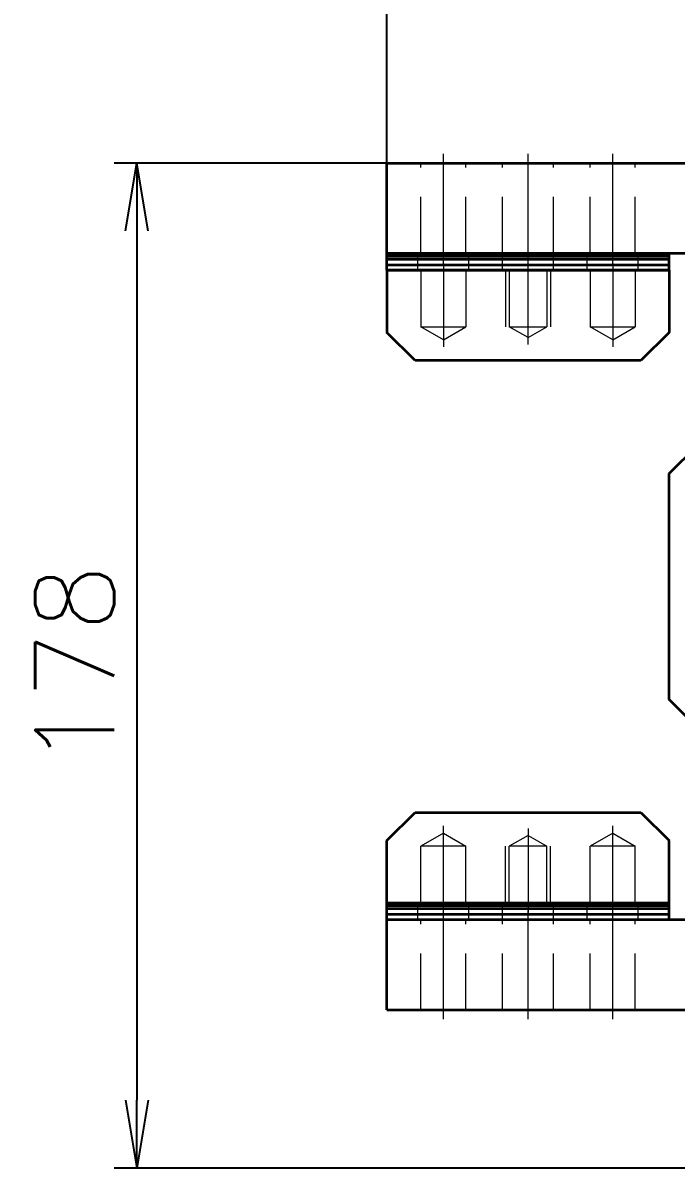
# Model space of a CAD drawing. Header units: millimetres. Extents: x 11035 to 42401, y -8968 to 2503.
# Drawn here: x 11683.9 to 11799.6, y 2063.5 to 2266.3 of the extents above; entities that cross this region are included whole.
import ezdxf

# ---------------------------------------------------------------- set-up
doc = ezdxf.new("R2010")
doc.units = ezdxf.units.MM
doc.linetypes.add('CENTER-HOKUTO', pattern=[23, 20, -1, 1, -1])
doc.linetypes.add('HIDDEN-HOKUTO', pattern=[3.8, 2.5, -1.3])
doc.layers.add('AM_7', color=2, linetype='CENTER-HOKUTO', lineweight=30)
doc.layers.add('AM_HID', color=1, linetype='HIDDEN-HOKUTO', lineweight=25)
doc.layers.add('word_dim', color=253, linetype='Continuous')
doc.styles.get("Standard").update_dxf_attribs({"font": 'romans.shx', "bigfont": 'bigfont.shx'})
doc.dimstyles.new('RS1-4', dxfattribs={"dimscale": 4, "dimtxt": 3.5, "dimasz": 3, "dimexe": 1, "dimexo": 0, "dimgap": 1, "dimtad": 3, "dimdsep": 46, "dimtxsty": 'Standard', "dimblk1": 'OPEN', "dimblk2": 'OPEN', "dimsah": 1, "dimcen": 0, "dimclrd": 256, "dimclre": 256, "dimclrt": 3, "dimadec": 0, "dimazin": 0, "dimtfac": 1, "dimtmove": 0, "dimatfit": 3, "dimldrblk": 'OPEN', "dimfxl": 0, "dimtolj": 1, "dimtzin": 0, "dimarcsym": 0})

# ---------------------------------------------------------------- blocks, each defined once
blk = doc.blocks.new('_Open')
at = {"color": 0, "lineweight": -2}
for p, q in [((-1, 0.167), (0, 0)), ((-1, -0.167), (0, 0)), ((0, 0), (-1, 0))]:
    blk.add_line(p, q, dxfattribs=at)
blk = doc.blocks.new('*D157')
at = {"layer": 'DEFPOINTS', "color": 0, "linetype": 'Continuous', "ltscale": 2}
for p in [(11974.35, 2325.82), (11748.35, 2235.68), (11974.35, 2144.56)]:
    blk.add_point(p, dxfattribs=at)
at = {"layer": 'word_dim', "linetype": 'Continuous', "lineweight": -2, "ltscale": 2}
for p, q in [((11748.35, 2235.68), (11748.35, 2329.82)), ((11974.35, 2144.56), (11974.35, 2329.82)), ((11760.35, 2325.82), (11962.35, 2325.82))]:
    blk.add_line(p, q, dxfattribs=at)
at = {"layer": 'word_dim', "linetype": 'Continuous', "lineweight": -2, "ltscale": 2, "xscale": 12, "yscale": 12, "zscale": 12, "rotation": 180}
blk.add_blockref('_Open', (11748.35, 2325.82), dxfattribs=at)
at = {"layer": 'word_dim', "linetype": 'Continuous', "lineweight": -2, "ltscale": 2, "xscale": 12, "yscale": 12, "zscale": 12}
blk.add_blockref('_Open', (11974.35, 2325.82), dxfattribs=at)
at = {"layer": 'word_dim', "color": 3, "linetype": 'Continuous', "ltscale": 2, "insert": (11861.35, 2336.82), "char_height": 14, "attachment_point": 5}
blk.add_mtext('\\A1;226', dxfattribs=at)
blk = doc.blocks.new('*D158')
at = {"layer": 'DEFPOINTS', "color": 0, "linetype": 'Continuous', "ltscale": 2}
for p in [(11808.12, 2241.51), (11704.06, 2063.51), (11966.4, 2063.51)]:
    blk.add_point(p, dxfattribs=at)
at = {"layer": 'word_dim', "linetype": 'Continuous', "lineweight": -2, "ltscale": 2}
for p, q in [((11808.12, 2241.51), (11700.06, 2241.51)), ((11704.06, 2229.51), (11704.06, 2075.51)), ((11966.4, 2063.51), (11700.06, 2063.51))]:
    blk.add_line(p, q, dxfattribs=at)
at = {"layer": 'word_dim', "linetype": 'Continuous', "lineweight": -2, "ltscale": 2, "xscale": 12, "yscale": 12, "zscale": 12}
for p, rotation in [((11704.06, 2241.51), 90), ((11704.06, 2063.51), 270)]:
    blk.add_blockref('_Open', p, dxfattribs=dict(at, rotation=rotation))
at = {"layer": 'word_dim', "color": 3, "linetype": 'Continuous', "ltscale": 2, "insert": (11693.06, 2152.51), "char_height": 14, "attachment_point": 5, "rotation": 90}
blk.add_mtext('\\A1;178', dxfattribs=at)

msp = doc.modelspace()

# ---------------------------------------------------------------- linework, layer by layer
at = {"color": 7, "lineweight": 35}
for p, q in [((11748.354, 2241.505), (11822.354, 2241.505)), ((11748.354, 2225.505), (11798.354, 2225.505)), ((11802.354, 2225.505), (11748.354, 2225.505)), ((11748.354, 2225.005), (11798.354, 2225.005)), ((11748.354, 2225.005), (11798.354, 2225.005)), ((11748.354, 2224.505), (11798.354, 2224.505)), ((11748.354, 2224.505), (11798.354, 2224.505)), ((11748.354, 2223.505), (11798.354, 2223.505)), ((11748.354, 2223.505), (11798.354, 2223.505)), ((11748.354, 2222.505), (11798.354, 2222.505)), ((11798.354, 2222.505), (11748.354, 2222.505)), ((11793.354, 2206.505), (11753.354, 2206.505)), ((11798.354, 2146.505), (11798.354, 2186.505)), ((11753.354, 2126.505), (11793.354, 2126.505)), ((11748.354, 2110.505), (11798.354, 2110.505)), ((11748.354, 2110.505), (11798.354, 2110.505)), ((11748.354, 2110.005), (11798.354, 2110.005)), ((11748.354, 2110.005), (11798.354, 2110.005)), ((11748.354, 2109.505), (11798.354, 2109.505)), ((11748.354, 2109.505), (11798.354, 2109.505)), ((11748.354, 2108.505), (11798.354, 2108.505)), ((11748.354, 2108.505), (11798.354, 2108.505)), ((11748.354, 2107.505), (11798.354, 2107.505)), ((11748.354, 2107.505), (11802.354, 2107.505)), ((11748.354, 2091.505), (11812.354, 2091.505))]:
    msp.add_line(p, q, dxfattribs=at)
at = {"color": 7, "lineweight": 35, "ltscale": 0.4}
for p, q in [((11748.354, 2225.505), (11748.354, 2241.505)), ((11748.354, 2091.505), (11748.354, 2107.505))]:
    msp.add_line(p, q, dxfattribs=at)
at = {"color": 7, "lineweight": 35, "ltscale": 0.0125}
for p, q in [((11748.354, 2225.005), (11748.354, 2225.505)), ((11748.354, 2224.505), (11748.354, 2225.005)), ((11798.354, 2225.005), (11798.354, 2225.505)), ((11798.354, 2224.505), (11798.354, 2225.005)), ((11748.354, 2110.005), (11748.354, 2110.505)), ((11748.354, 2109.505), (11748.354, 2110.005)), ((11798.354, 2110.005), (11798.354, 2110.505)), ((11798.354, 2109.505), (11798.354, 2110.005))]:
    msp.add_line(p, q, dxfattribs=at)
at = {"color": 7, "lineweight": 35, "ltscale": 0.025}
for p, q in [((11748.354, 2223.505), (11748.354, 2224.505)), ((11748.354, 2222.505), (11748.354, 2223.505)), ((11798.354, 2223.505), (11798.354, 2224.505)), ((11798.354, 2222.505), (11798.354, 2223.505)), ((11748.354, 2108.505), (11748.354, 2109.505)), ((11798.354, 2108.505), (11798.354, 2109.505)), ((11748.354, 2107.505), (11748.354, 2108.505)), ((11798.354, 2107.505), (11798.354, 2108.505))]:
    msp.add_line(p, q, dxfattribs=at)
at = {"color": 7, "lineweight": 35, "ltscale": 0.275}
for p, q in [((11748.354, 2222.505), (11748.354, 2211.505)), ((11798.354, 2222.505), (11798.354, 2211.505)), ((11748.354, 2110.505), (11748.354, 2121.505)), ((11798.354, 2110.505), (11798.354, 2121.505))]:
    msp.add_line(p, q, dxfattribs=at)
at = {"color": 7, "lineweight": 35, "ltscale": 0.176777}
for p, q in [((11753.354, 2206.505), (11748.354, 2211.505)), ((11798.354, 2211.505), (11793.354, 2206.505)), ((11798.354, 2186.505), (11803.354, 2191.505)), ((11803.354, 2141.505), (11798.354, 2146.505)), ((11748.354, 2121.505), (11753.354, 2126.505)), ((11793.354, 2126.505), (11798.354, 2121.505))]:
    msp.add_line(p, q, dxfattribs=at)
at = {"layer": 'AM_7', "color": 2, "lineweight": 13}
for p, q in [((11758.354, 2223.355), (11758.354, 2243.155)), ((11773.354, 2223.355), (11773.354, 2243.155)), ((11788.354, 2223.355), (11788.354, 2243.155)), ((11758.354, 2223.736), (11758.354, 2208.965)), ((11773.354, 2209.395), (11773.354, 2223.697)), ((11788.354, 2223.736), (11788.354, 2208.965)), ((11758.354, 2108.724), (11758.354, 2124.096)), ((11773.354, 2123.666), (11773.354, 2108.763)), ((11788.354, 2108.724), (11788.354, 2124.096)), ((11758.354, 2089.905), (11758.354, 2109.105)), ((11773.354, 2089.905), (11773.354, 2109.105)), ((11788.354, 2089.905), (11788.354, 2109.105))]:
    msp.add_line(p, q, dxfattribs=at)
at = {"layer": 'AM_HID', "color": 1, "lineweight": 13, "ltscale": 4}
for p, q in [((11754.354, 2225.505), (11754.354, 2241.505)), ((11754.354, 2225.505), (11754.354, 2241.505)), ((11762.354, 2225.505), (11762.354, 2241.505)), ((11762.354, 2225.505), (11762.354, 2241.505)), ((11768.854, 2225.505), (11768.854, 2241.505)), ((11768.854, 2225.505), (11768.854, 2241.505)), ((11777.854, 2225.505), (11777.854, 2241.505)), ((11777.854, 2225.505), (11777.854, 2241.505)), ((11784.354, 2225.505), (11784.354, 2241.505)), ((11784.354, 2225.505), (11784.354, 2241.505)), ((11792.354, 2225.505), (11792.354, 2241.505)), ((11792.354, 2225.505), (11792.354, 2241.505)), ((11753.854, 2225.005), (11753.854, 2225.505)), ((11753.854, 2224.505), (11753.854, 2225.005)), ((11762.854, 2225.005), (11762.854, 2225.505)), ((11762.854, 2224.505), (11762.854, 2225.005)), ((11768.854, 2225.005), (11768.854, 2225.505)), ((11768.854, 2224.505), (11768.854, 2225.005)), ((11777.854, 2225.005), (11777.854, 2225.505)), ((11777.854, 2224.505), (11777.854, 2225.005)), ((11783.854, 2225.005), (11783.854, 2225.505)), ((11783.854, 2224.505), (11783.854, 2225.005)), ((11792.854, 2225.005), (11792.854, 2225.505)), ((11792.854, 2224.505), (11792.854, 2225.005)), ((11753.854, 2223.505), (11753.854, 2224.505)), ((11753.854, 2222.505), (11753.854, 2223.505)), ((11762.854, 2223.505), (11762.854, 2224.505)), ((11762.854, 2222.505), (11762.854, 2223.505)), ((11768.854, 2223.505), (11768.854, 2224.505)), ((11768.854, 2222.505), (11768.854, 2223.505)), ((11777.854, 2223.505), (11777.854, 2224.505)), ((11777.854, 2222.505), (11777.854, 2223.505)), ((11783.854, 2223.505), (11783.854, 2224.505)), ((11783.854, 2222.505), (11783.854, 2223.505)), ((11792.854, 2223.505), (11792.854, 2224.505)), ((11792.854, 2222.505), (11792.854, 2223.505)), ((11754.354, 2222.505), (11754.354, 2212.505)), ((11754.354, 2222.505), (11754.354, 2212.505)), ((11762.354, 2222.505), (11762.354, 2212.505)), ((11762.354, 2222.505), (11762.354, 2212.505)), ((11769.354, 2222.505), (11769.354, 2212.505)), ((11769.354, 2222.505), (11769.354, 2212.505)), ((11770.031, 2222.505), (11770.031, 2212.505)), ((11770.031, 2222.505), (11770.031, 2212.505)), ((11776.678, 2222.505), (11776.678, 2212.505)), ((11776.678, 2222.505), (11776.678, 2212.505)), ((11777.354, 2222.505), (11777.354, 2212.505)), ((11777.354, 2222.505), (11777.354, 2212.505)), ((11784.354, 2222.505), (11784.354, 2212.505)), ((11784.354, 2222.505), (11784.354, 2212.505)), ((11792.354, 2222.505), (11792.354, 2212.505)), ((11792.354, 2222.505), (11792.354, 2212.505)), ((11754.354, 2212.505), (11761.865, 2212.505)), ((11758.354, 2210.196), (11754.354, 2212.505)), ((11754.354, 2212.505), (11761.865, 2212.505)), ((11758.354, 2210.196), (11754.354, 2212.505)), ((11754.844, 2212.505), (11762.354, 2212.505)), ((11754.844, 2212.505), (11762.354, 2212.505)), ((11758.354, 2210.196), (11762.354, 2212.505)), ((11758.354, 2210.196), (11762.354, 2212.505)), ((11770.031, 2212.505), (11776.271, 2212.505)), ((11773.354, 2210.586), (11770.031, 2212.505)), ((11770.031, 2212.505), (11776.271, 2212.505)), ((11773.354, 2210.586), (11770.031, 2212.505)), ((11770.438, 2212.505), (11776.678, 2212.505)), ((11770.438, 2212.505), (11776.678, 2212.505)), ((11773.354, 2210.586), (11776.678, 2212.505)), ((11773.354, 2210.586), (11776.678, 2212.505)), ((11784.354, 2212.505), (11791.865, 2212.505)), ((11788.354, 2210.196), (11784.354, 2212.505)), ((11784.354, 2212.505), (11791.865, 2212.505)), ((11788.354, 2210.196), (11784.354, 2212.505)), ((11784.844, 2212.505), (11792.354, 2212.505)), ((11784.844, 2212.505), (11792.354, 2212.505)), ((11788.354, 2210.196), (11792.354, 2212.505)), ((11788.354, 2210.196), (11792.354, 2212.505)), ((11758.354, 2122.815), (11754.354, 2120.505)), ((11758.354, 2122.815), (11754.354, 2120.505)), ((11758.354, 2122.815), (11762.354, 2120.505)), ((11758.354, 2122.815), (11762.354, 2120.505)), ((11773.354, 2122.424), (11770.031, 2120.505)), ((11773.354, 2122.424), (11770.031, 2120.505)), ((11773.354, 2122.424), (11776.678, 2120.505)), ((11773.354, 2122.424), (11776.678, 2120.505)), ((11788.354, 2122.815), (11784.354, 2120.505)), ((11788.354, 2122.815), (11784.354, 2120.505)), ((11788.354, 2122.815), (11792.354, 2120.505)), ((11788.354, 2122.815), (11792.354, 2120.505)), ((11761.865, 2120.505), (11754.354, 2120.505)), ((11754.354, 2110.505), (11754.354, 2120.505)), ((11761.865, 2120.505), (11754.354, 2120.505)), ((11754.354, 2110.505), (11754.354, 2120.505)), ((11762.354, 2120.505), (11754.844, 2120.505)), ((11762.354, 2120.505), (11754.844, 2120.505)), ((11762.354, 2110.505), (11762.354, 2120.505)), ((11762.354, 2110.505), (11762.354, 2120.505)), ((11769.354, 2110.505), (11769.354, 2120.505)), ((11769.354, 2110.505), (11769.354, 2120.505)), ((11776.271, 2120.505), (11770.031, 2120.505)), ((11770.031, 2110.505), (11770.031, 2120.505)), ((11776.271, 2120.505), (11770.031, 2120.505)), ((11770.031, 2110.505), (11770.031, 2120.505)), ((11776.678, 2120.505), (11770.438, 2120.505)), ((11776.678, 2120.505), (11770.438, 2120.505)), ((11776.678, 2110.505), (11776.678, 2120.505)), ((11776.678, 2110.505), (11776.678, 2120.505)), ((11777.354, 2110.505), (11777.354, 2120.505)), ((11777.354, 2110.505), (11777.354, 2120.505)), ((11791.865, 2120.505), (11784.354, 2120.505)), ((11784.354, 2110.505), (11784.354, 2120.505)), ((11791.865, 2120.505), (11784.354, 2120.505)), ((11784.354, 2110.505), (11784.354, 2120.505)), ((11792.354, 2120.505), (11784.844, 2120.505)), ((11792.354, 2120.505), (11784.844, 2120.505)), ((11792.354, 2110.505), (11792.354, 2120.505)), ((11792.354, 2110.505), (11792.354, 2120.505)), ((11753.854, 2110.005), (11753.854, 2110.505)), ((11753.854, 2109.505), (11753.854, 2110.005)), ((11753.854, 2108.505), (11753.854, 2109.505)), ((11762.854, 2110.005), (11762.854, 2110.505)), ((11762.854, 2109.505), (11762.854, 2110.005)), ((11762.854, 2108.505), (11762.854, 2109.505)), ((11768.854, 2110.005), (11768.854, 2110.505)), ((11768.854, 2109.505), (11768.854, 2110.005)), ((11768.854, 2108.505), (11768.854, 2109.505)), ((11777.854, 2110.005), (11777.854, 2110.505)), ((11777.854, 2109.505), (11777.854, 2110.005)), ((11777.854, 2108.505), (11777.854, 2109.505)), ((11783.854, 2110.005), (11783.854, 2110.505)), ((11783.854, 2109.505), (11783.854, 2110.005)), ((11783.854, 2108.505), (11783.854, 2109.505)), ((11792.854, 2110.005), (11792.854, 2110.505)), ((11792.854, 2109.505), (11792.854, 2110.005)), ((11792.854, 2108.505), (11792.854, 2109.505)), ((11753.854, 2107.505), (11753.854, 2108.505)), ((11754.354, 2091.505), (11754.354, 2107.505)), ((11754.354, 2091.505), (11754.354, 2107.505)), ((11762.354, 2091.505), (11762.354, 2107.505)), ((11762.354, 2091.505), (11762.354, 2107.505)), ((11762.854, 2107.505), (11762.854, 2108.505)), ((11768.854, 2107.505), (11768.854, 2108.505)), ((11768.854, 2091.505), (11768.854, 2107.505)), ((11768.854, 2091.505), (11768.854, 2107.505)), ((11777.854, 2107.505), (11777.854, 2108.505)), ((11777.854, 2091.505), (11777.854, 2107.505)), ((11777.854, 2091.505), (11777.854, 2107.505)), ((11783.854, 2107.505), (11783.854, 2108.505)), ((11784.354, 2091.505), (11784.354, 2107.505)), ((11784.354, 2091.505), (11784.354, 2107.505)), ((11792.354, 2091.505), (11792.354, 2107.505)), ((11792.354, 2091.505), (11792.354, 2107.505)), ((11792.854, 2107.505), (11792.854, 2108.505))]:
    msp.add_line(p, q, dxfattribs=at)

# ---------------------------------------------------------------- dimensions: what is measured, and where the dimension line sits
at = {"layer": 'word_dim', "color": 3, "linetype": 'Continuous', "ltscale": 2}
dim = msp.add_linear_dim(base=(11974.354, 2325.818), p1=(11748.354, 2235.677), p2=(11974.354, 2144.56), dimstyle='RS1-4', dxfattribs=at)
dim.commit()
dim.dimension.update_dxf_attribs({"geometry": '*D157', "text_midpoint": (11861.354, 2336.818)})
dim = msp.add_linear_dim(base=(11704.064, 2063.506), p1=(11808.124, 2241.505), p2=(11966.399, 2063.506), angle=90, dimstyle='RS1-4', dxfattribs=at)
dim.commit()
dim.dimension.update_dxf_attribs({"geometry": '*D158', "text_midpoint": (11693.064, 2152.505)})

doc.saveas('drawing.dxf')
